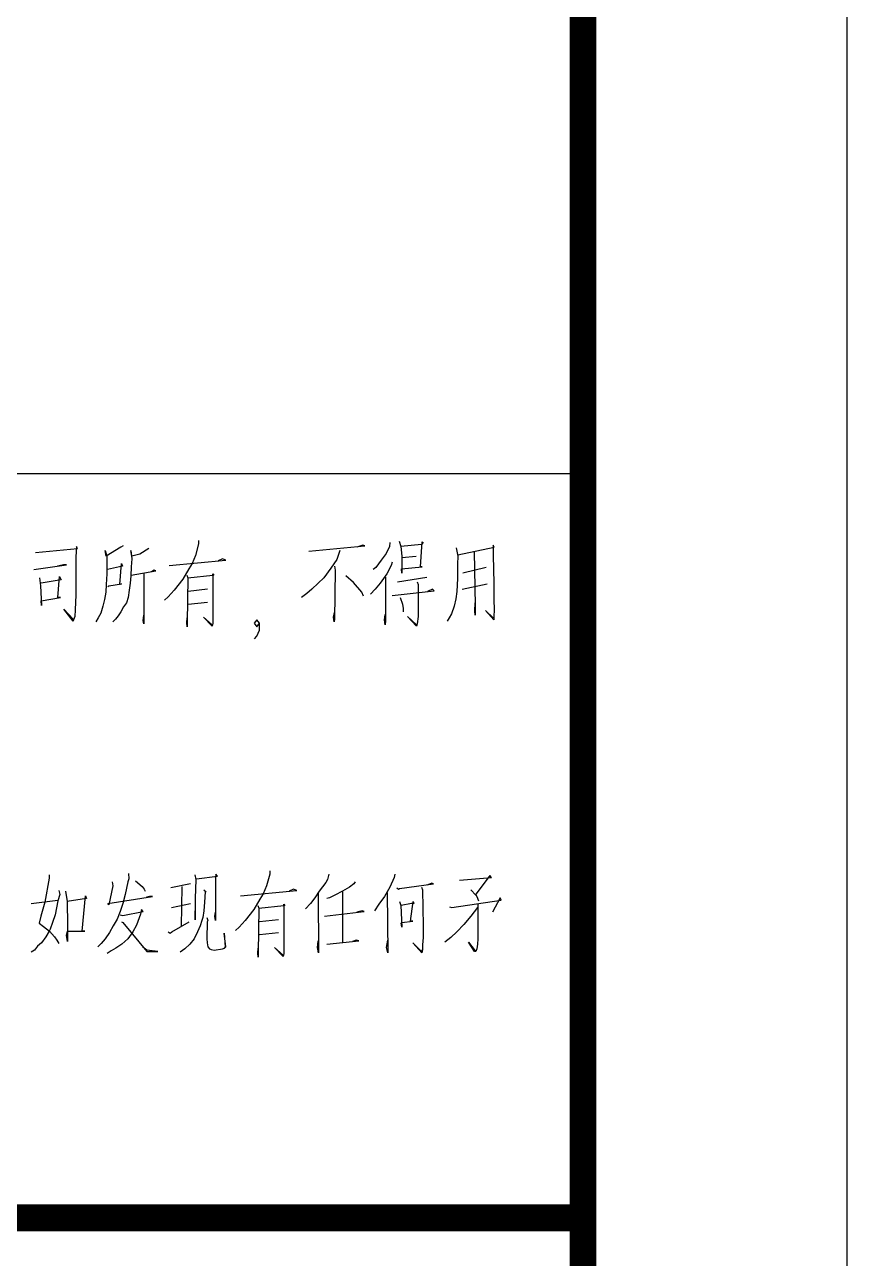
# Model space of a CAD drawing. Extents: x 39560 to 217760, y -140239 to 277665.
# Drawn here: x 141548 to 144660, y -18000 to -13332 of the extents above; entities that cross this region are included whole.
import ezdxf

# ---------------------------------------------------------------- set-up
doc = ezdxf.new("R2010")
doc.units = 0
doc.header["$LTSCALE"] = 1000
doc.header["$MEASUREMENT"] = 0
doc.layers.add('PUB_TITLE', color=4, linetype='Continuous')

# ---------------------------------------------------------------- blocks, each defined once
blk = doc.blocks.new('adasdcxcx')
at = {"layer": 'PUB_TITLE'}
for p, q in [((4656, -7531.5), (4656, 49868.5)), ((4656, -7531.5, 7), (4656, 49868.5, 7)), ((4656, 12460.5), (4656, 39482.4)), ((-2484, 15277.7), (4656, 15277.7)), ((2585.4, 14977.6), (2743.7, 14993)), ((2739.6, 15000.7), (2737.5, 14962.1)), ((2743.7, 14993), (2739.6, 15000.7)), ((2848.6, 14985.3), (2854.7, 14964.7)), ((2852.7, 14964.7), (2848.6, 14985.3)), ((2908.2, 14998.1), (2852.7, 14964.7)), ((2916.4, 15003.3), (2908.2, 14998.1)), ((2945.2, 14985.3), (2949.3, 14954.4)), ((2949.3, 14964.7), (2945.2, 14985.3)), ((3013.1, 14993), (2980.2, 14972.4)), ((3202.2, 15011), (3189.9, 14967.3)), ((3202.2, 15023.8), (3202.2, 15011)), ((3619.6, 14982.7), (3831.4, 15003.3)), ((3736.8, 14985.3), (3724.5, 14951.9)), ((3823.1, 15005.8), (3800.5, 14998.1)), ((3831.4, 15003.3), (3823.1, 15005.8)), ((3923.9, 15000.7), (3911.6, 14975)), ((3925.9, 15016.1), (3923.9, 15000.7)), ((3960.9, 15021.3), (3967.1, 15000.7)), ((4045.2, 15008.4), (3967.1, 15000.7)), ((3967.1, 15000.7), (3971.2, 14964.7)), ((4041.1, 14923.6), (4047.3, 15018.7)), ((4051.4, 15016.1), (4045.2, 15008.4)), ((4047.3, 15018.7), (4051.4, 15016.1)), ((4176.8, 14995.6), (4183, 14964.7)), ((4183, 14969.9), (4320.7, 14998.1)), ((4316.6, 15005.8), (4316.6, 14967.3)), ((4320.7, 14998.1), (4316.6, 15005.8)), ((2737.5, 14962.1), (2737.5, 14818.2)), ((2854.7, 14964.7), (2854.7, 14897.9)), ((2949.3, 14954.4), (2947.3, 14923.6)), ((2980.2, 14972.4), (2949.3, 14964.7)), ((3091.2, 14928.7), (3305, 14949.3)), ((3189.9, 14967.3), (3177.5, 14936.4)), ((3292.7, 14954.4), (3276.2, 14946.7)), ((3305, 14949.3), (3292.7, 14954.4)), ((3724.5, 14951.9), (3701.8, 14918.5)), ((3893.1, 14949.3), (3872.5, 14921)), ((3911.6, 14975), (3893.1, 14949.3)), ((3934.2, 14941.6), (3930.1, 14928.7)), ((3971.2, 14959.6), (4024.6, 14964.7)), ((3971.2, 14964.7), (3971.2, 14931.3)), ((4183, 14964.7), (4180.9, 14933.9)), ((4244.6, 14980.1), (4248.8, 14777.1)), ((4316.6, 14967.3), (4318.7, 14861.9)), ((2579.2, 14913.3), (2702.6, 14931.3)), ((2690.3, 14931.3), (2667.6, 14926.2)), ((2702.6, 14931.3), (2690.3, 14931.3)), ((2854.7, 14897.9), (2852.7, 14856.8)), ((2914.4, 14926.2), (2856.8, 14913.3)), ((2904.1, 14856.8), (2910.3, 14936.4)), ((2910.3, 14936.4), (2914.4, 14926.2)), ((2945.2, 14890.2), (2943.2, 14861.9)), ((2947.3, 14923.6), (2945.2, 14890.2)), ((2947.3, 14892.8), (3039.8, 14908.2)), ((2994.6, 14897.9), (2994.6, 14707.7)), ((3033.6, 14910.7), (3023.3, 14905.6)), ((3039.8, 14908.2), (3033.6, 14910.7)), ((3165.2, 14915.9), (3142.6, 14877.3)), ((3157, 14892.8), (3161.1, 14882.5)), ((3161.1, 14882.5), (3255.7, 14892.8)), ((3177.5, 14936.4), (3165.2, 14915.9)), ((3255.7, 14897.9), (3259.8, 14892.8)), ((3255.7, 14892.8), (3255.7, 14897.9)), ((3259.8, 14892.8), (3255.7, 14890.2)), ((3255.7, 14890.2), (3255.7, 14710.3)), ((3701.8, 14918.5), (3675.1, 14882.5)), ((3716.2, 14926.2), (3718.3, 14910.7)), ((3718.3, 14910.7), (3716.2, 14725.7)), ((3788.2, 14864.5), (3759.4, 14890.2)), ((3872.5, 14921), (3862.2, 14913.3)), ((3913.6, 14897.9), (3888.9, 14861.9)), ((3930.1, 14928.7), (3913.6, 14897.9)), ((3969.1, 14915.9), (4047.3, 14923.6)), ((3971.2, 14900.5), (3969.1, 14915.9)), ((3971.2, 14931.3), (3971.2, 14910.7)), ((3971.2, 14910.7), (3971.2, 14900.5)), ((4047.3, 14923.6), (4041.1, 14923.6)), ((4180.9, 14933.9), (4180.9, 14879.9)), ((4289.9, 14921), (4201.5, 14900.5)), ((2599.8, 14882.5), (2603.9, 14851.6)), ((2603.9, 14851.6), (2608, 14777.1)), ((2682, 14874.8), (2606, 14861.9)), ((2669.7, 14807.9), (2675.9, 14887.6)), ((2675.9, 14887.6), (2682, 14874.8)), ((2852.7, 14856.8), (2850.6, 14828.5)), ((2858.9, 14849.1), (2863, 14851.6)), ((2863, 14851.6), (2910.3, 14859.3)), ((2910.3, 14859.3), (2904.1, 14856.8)), ((2943.2, 14861.9), (2939, 14836.2)), ((3142.6, 14877.3), (3109.7, 14836.2)), ((3161.1, 14882.5), (3159, 14712.9)), ((3654.5, 14861.9), (3629.9, 14838.8)), ((3675.1, 14882.5), (3654.5, 14861.9)), ((3819, 14828.5), (3788.2, 14864.5)), ((3888.9, 14861.9), (3870.4, 14838.8)), ((3909.5, 14885), (3909.5, 14720.6)), ((3954.7, 14867.1), (4065.8, 14885)), ((4028.8, 14867.1), (4032.9, 14856.8)), ((4032.9, 14856.8), (4032.9, 14782.2)), ((4180.9, 14879.9), (4178.8, 14831.1)), ((4199.4, 14838.8), (4294, 14859.3)), ((4318.7, 14861.9), (4318.7, 14807.9)), ((2606, 14795.1), (2680, 14807.9)), ((2680, 14807.9), (2669.7, 14807.9)), ((2737.5, 14818.2), (2735.5, 14761.7)), ((2846.5, 14800.2), (2840.3, 14774.5)), ((2850.6, 14828.5), (2846.5, 14800.2)), ((2934.9, 14807.9), (2928.8, 14787.4)), ((2939, 14836.2), (2934.9, 14807.9)), ((3087.1, 14810.5), (3072.7, 14797.7)), ((3109.7, 14836.2), (3087.1, 14810.5)), ((3235.1, 14838.8), (3163.1, 14831.1)), ((3611.4, 14823.4), (3590.8, 14807.9)), ((3629.9, 14838.8), (3611.4, 14823.4)), ((3825.2, 14813.1), (3819, 14828.5)), ((3870.4, 14838.8), (3851.9, 14820.8)), ((3934.2, 14815.7), (4092.5, 14833.6)), ((3965, 14807.9), (3973.2, 14782.2)), ((4086.3, 14838.8), (4067.8, 14831.1)), ((4092.5, 14833.6), (4086.3, 14838.8)), ((4174.7, 14802.8), (4168.6, 14774.5)), ((4178.8, 14831.1), (4174.7, 14802.8)), ((4318.7, 14807.9), (4318.7, 14800.2)), ((4318.7, 14800.2), (4320.7, 14761.7)), ((2608, 14777.1), (2606, 14795.1)), ((2692.3, 14764.3), (2727.3, 14725.7)), ((2727.3, 14718), (2692.3, 14764.3)), ((2735.5, 14761.7), (2733.4, 14736)), ((2840.3, 14774.5), (2832.1, 14748.8)), ((2908.2, 14754), (2897.9, 14738.6)), ((2918.5, 14772), (2908.2, 14754)), ((2928.8, 14787.4), (2918.5, 14772)), ((3163.1, 14782.2), (3235.1, 14790)), ((3712.1, 14733.4), (3716.2, 14751.4)), ((3973.2, 14782.2), (3975.3, 14766.8)), ((3975.3, 14766.8), (3975.3, 14754)), ((4032.9, 14782.2), (4032.9, 14736)), ((4168.6, 14774.5), (4158.3, 14746.3)), ((4246.7, 14756.5), (4248.8, 14787.4)), ((4248.8, 14741.1), (4246.7, 14756.5)), ((4248.8, 14777.1), (4248.8, 14741.1)), ((4287.8, 14759.1), (4316.6, 14730.8)), ((4318.7, 14723.1), (4287.8, 14759.1)), ((4320.7, 14761.7), (4318.7, 14736)), ((2729.3, 14723.1), (2727.3, 14718)), ((2733.4, 14736), (2729.3, 14723.1)), ((2821.8, 14730.8), (2813.6, 14715.4)), ((2832.1, 14748.8), (2821.8, 14730.8)), ((2887.6, 14725.7), (2877.4, 14715.4)), ((2897.9, 14738.6), (2887.6, 14725.7)), ((2992.5, 14720.6), (2994.6, 14741.1)), ((2994.6, 14707.7), (2992.5, 14720.6)), ((3157, 14712.9), (3159, 14730.8)), ((3159, 14697.4), (3157, 14712.9)), ((3159, 14712.9), (3159, 14697.4)), ((3220.7, 14733.4), (3253.6, 14705.1)), ((3253.6, 14700), (3220.7, 14733.4)), ((3255.7, 14710.3), (3253.6, 14700)), ((3422.2, 14723.1), (3411.9, 14710.3)), ((3411.9, 14710.3), (3422.2, 14697.4)), ((3432.5, 14710.3), (3422.2, 14723.1)), ((3422.2, 14697.4), (3432.5, 14710.3)), ((3432.5, 14684.6), (3432.5, 14710.3)), ((3714.2, 14715.4), (3712.1, 14733.4)), ((3716.2, 14725.7), (3714.2, 14715.4)), ((3905.4, 14723.1), (3907.4, 14743.7)), ((3907.4, 14705.1), (3905.4, 14723.1)), ((3909.5, 14720.6), (3907.4, 14705.1)), ((3991.7, 14736), (4026.7, 14705.1)), ((4026.7, 14700), (3991.7, 14736)), ((4028.8, 14707.7), (4026.7, 14700)), ((4032.9, 14736), (4028.8, 14707.7)), ((4150.1, 14730.8), (4141.8, 14718)), ((4158.3, 14746.3), (4150.1, 14730.8)), ((4318.7, 14736), (4318.7, 14723.1)), ((3414, 14651.2), (3422.2, 14661.4)), ((3422.2, 14661.4), (3432.5, 14684.6)), ((3471.1, 13773.8), (3471.1, 13761)), ((2636.3, 13745.6), (2619.9, 13655.6)), ((2636.3, 13758.4), (2636.3, 13745.6)), ((2874.8, 13732.7), (2876.9, 13717.3)), ((2934.4, 13732.7), (2924.2, 13683.9)), ((2938.6, 13743), (2934.4, 13732.7)), ((2936.5, 13763.5), (2938.6, 13743)), ((2963.2, 13735.3), (2987.9, 13714.7)), ((3170.9, 13725), (3096.9, 13709.6)), ((3187.3, 13758.4), (3191.5, 13740.4)), ((3191.5, 13740.4), (3189.4, 13668.4)), ((3193.5, 13743), (3273.7, 13753.3)), ((3267.5, 13761), (3265.5, 13748.1)), ((3265.5, 13748.1), (3265.5, 13619.6)), ((3273.7, 13753.3), (3267.5, 13761)), ((3471.1, 13761), (3458.7, 13717.3)), ((3682.9, 13730.1), (3658.2, 13696.7)), ((3689, 13740.4), (3682.9, 13730.1)), ((3695.2, 13761), (3689, 13740.4)), ((3789.8, 13725), (3773.3, 13712.1)), ((3793.9, 13732.7), (3789.8, 13725)), ((3941.9, 13748.1), (3925.5, 13712.1)), ((3944, 13761), (3941.9, 13748.1)), ((3962.5, 13707), (4090, 13725)), ((4083.8, 13727.6), (4065.3, 13719.9)), ((4090, 13725), (4083.8, 13727.6)), ((4188.6, 13737.8), (4310, 13748.1)), ((4303.8, 13755.8), (4248.3, 13681.3)), ((4310, 13748.1), (4303.8, 13755.8)), ((2677.4, 13683.9), (2669.2, 13660.7)), ((2673.3, 13699.3), (2677.4, 13683.9)), ((2698, 13696.7), (2704.2, 13658.2)), ((2761.7, 13545.1), (2774.1, 13678.7)), ((2774.1, 13678.7), (2778.2, 13668.4)), ((2876.9, 13717.3), (2862.5, 13645.3)), ((2924.2, 13683.9), (2915.9, 13650.5)), ((2987.9, 13714.7), (2996.1, 13704.4)), ((2996.1, 13704.4), (3000.2, 13696.7)), ((3138, 13714.7), (3135.9, 13563.1)), ((3222.3, 13701.9), (3230.5, 13694.2)), ((3226.4, 13694.2), (3224.4, 13655.6)), ((3230.5, 13694.2), (3226.4, 13694.2)), ((3360.1, 13678.7), (3573.9, 13699.3)), ((3446.4, 13686.4), (3434.1, 13665.9)), ((3458.7, 13717.3), (3446.4, 13686.4)), ((3561.5, 13704.4), (3545.1, 13696.7)), ((3573.9, 13699.3), (3561.5, 13704.4)), ((3658.2, 13696.7), (3641.7, 13671)), ((3654.1, 13689), (3656.1, 13462.8)), ((3717.8, 13681.3), (3697.2, 13671)), ((3746.6, 13696.7), (3717.8, 13681.3)), ((3773.3, 13712.1), (3746.6, 13696.7)), ((3746.6, 13694.2), (3746.6, 13504)), ((3925.5, 13712.1), (3904.9, 13676.2)), ((3915.2, 13691.6), (3917.2, 13462.8)), ((3952.2, 13709.6), (3958.4, 13704.4)), ((3958.4, 13704.4), (3962.5, 13707)), ((4044.7, 13712.1), (4048.8, 13701.9)), ((4048.8, 13701.9), (4050.9, 13565.6)), ((4231.8, 13701.9), (4250.3, 13681.3)), ((4250.3, 13681.3), (4254.4, 13676.2)), ((2568.5, 13650.5), (2669.2, 13663.3)), ((2619.9, 13655.6), (2605.5, 13601.6)), ((2669.2, 13660.7), (2658.9, 13606.8)), ((2778.2, 13668.4), (2704.2, 13658.2)), ((2704.2, 13658.2), (2706.2, 13568.2)), ((2858.4, 13650.5), (3027, 13676.2)), ((2862.5, 13645.3), (2858.4, 13650.5)), ((2915.9, 13650.5), (2905.7, 13619.6)), ((3016.7, 13676.2), (3004.4, 13673.6)), ((3027, 13676.2), (3016.7, 13676.2)), ((3098.9, 13635), (3170.9, 13650.5)), ((3189.4, 13668.4), (3189.4, 13588.8)), ((3224.4, 13655.6), (3222.3, 13622.2)), ((3434.1, 13665.9), (3411.5, 13627.3)), ((3425.8, 13642.7), (3430, 13632.5)), ((3430, 13632.5), (3427.9, 13462.8)), ((3430, 13632.5), (3524.5, 13642.7)), ((3524.5, 13647.9), (3528.6, 13642.7)), ((3524.5, 13642.7), (3524.5, 13647.9)), ((3528.6, 13642.7), (3524.5, 13640.2)), ((3524.5, 13640.2), (3524.5, 13460.3)), ((3625.3, 13650.5), (3606.8, 13629.9)), ((3641.7, 13671), (3625.3, 13650.5)), ((3697.2, 13671), (3687, 13668.4)), ((3884.3, 13647.9), (3867.9, 13622.2)), ((3904.9, 13676.2), (3884.3, 13647.9)), ((3962.5, 13658.2), (3966.6, 13642.7)), ((3966.6, 13642.7), (3970.7, 13560.5)), ((4007.7, 13650.5), (3968.6, 13642.7)), ((4003.6, 13583.6), (4013.9, 13658.2)), ((4015.9, 13650.5), (4007.7, 13650.5)), ((4013.9, 13658.2), (4015.9, 13650.5)), ((4151.6, 13637.6), (4159.9, 13635)), ((4159.9, 13635), (4347, 13663.3)), ((4256.5, 13635), (4231.8, 13601.6)), ((4254.4, 13676.2), (4260.6, 13660.7)), ((4258.5, 13650.5), (4258.5, 13516.8)), ((4342.8, 13671), (4314.1, 13617)), ((4347, 13663.3), (4342.8, 13671)), ((2605.5, 13601.6), (2599.3, 13575.9)), ((2658.9, 13606.8), (2648.7, 13578.5)), ((2893.3, 13591.3), (2878.9, 13565.6)), ((2905.7, 13619.6), (2893.3, 13591.3)), ((2905.7, 13606.8), (2915.9, 13604.2)), ((2915.9, 13604.2), (2992, 13619.6)), ((2981.7, 13609.3), (2967.3, 13568.2)), ((2985.8, 13627.3), (2981.7, 13609.3)), ((2992, 13619.6), (2985.8, 13627.3)), ((3189.4, 13601.6), (3189.4, 13622.2)), ((3189.4, 13588.8), (3189.4, 13601.6)), ((3214.1, 13586.2), (3207.9, 13565.6)), ((3218.2, 13596.5), (3214.1, 13586.2)), ((3222.3, 13622.2), (3218.2, 13596.5)), ((3232.6, 13596.5), (3236.7, 13586.2)), ((3236.7, 13586.2), (3234.6, 13581.1)), ((3263.4, 13601.6), (3265.5, 13617)), ((3265.5, 13586.2), (3263.4, 13601.6)), ((3265.5, 13619.6), (3265.5, 13586.2)), ((3378.6, 13586.2), (3355.9, 13560.5)), ((3411.5, 13627.3), (3378.6, 13586.2)), ((3504, 13588.8), (3432, 13581.1)), ((3678.7, 13601.6), (3828.8, 13619.6)), ((3820.6, 13622.2), (3800, 13617)), ((3828.8, 13619.6), (3820.6, 13622.2)), ((3970.7, 13578.5), (4011.8, 13583.6)), ((4011.8, 13583.6), (4003.6, 13583.6)), ((4231.8, 13601.6), (4205.1, 13570.8)), ((2599.3, 13575.9), (2615.8, 13563.1)), ((2615.8, 13563.1), (2638.4, 13545.1)), ((2636.3, 13545.1), (2624, 13524.5)), ((2640.4, 13552.8), (2636.3, 13545.1)), ((2638.4, 13545.1), (2656.9, 13524.5)), ((2648.7, 13578.5), (2640.4, 13552.8)), ((2702.1, 13529.7), (2706.2, 13545.1)), ((2706.2, 13568.2), (2706.2, 13506.5)), ((2706.2, 13545.1), (2772, 13545.1)), ((2772, 13545.1), (2761.7, 13545.1)), ((2864.5, 13539.9), (2848.1, 13516.8)), ((2878.9, 13565.6), (2864.5, 13539.9)), ((2909.8, 13581.1), (2915.9, 13578.5)), ((2915.9, 13578.5), (3006.4, 13468)), ((2952.9, 13542.5), (2934.4, 13516.8)), ((2967.3, 13568.2), (2952.9, 13542.5)), ((3086.6, 13542.5), (3094.8, 13537.4)), ((3094.8, 13537.4), (3101, 13542.5)), ((3101, 13542.5), (3166.8, 13581.1)), ((3197.6, 13542.5), (3185.3, 13516.8)), ((3207.9, 13565.6), (3197.6, 13542.5)), ((3234.6, 13581.1), (3232.6, 13516.8)), ((3298.4, 13537.4), (3302.5, 13486)), ((3304.5, 13486), (3298.4, 13537.4)), ((3355.9, 13560.5), (3341.5, 13547.7)), ((3432, 13532.2), (3504, 13539.9)), ((3968.6, 13575.9), (3970.7, 13578.5)), ((3970.7, 13560.5), (3968.6, 13575.9)), ((4050.9, 13565.6), (4050.9, 13522)), ((4178.4, 13542.5), (4155.7, 13522)), ((4205.1, 13570.8), (4178.4, 13542.5)), ((2607.5, 13501.4), (2593.1, 13488.5)), ((2624, 13524.5), (2607.5, 13501.4)), ((2656.9, 13524.5), (2665.1, 13511.7)), ((2665.1, 13511.7), (2673.3, 13498.8)), ((2706.2, 13506.5), (2702.1, 13529.7)), ((2833.7, 13498.8), (2821.4, 13486)), ((2848.1, 13516.8), (2833.7, 13498.8)), ((2911.8, 13496.3), (2889.2, 13480.8)), ((2934.4, 13516.8), (2911.8, 13496.3)), ((3168.8, 13496.3), (3150.3, 13478.3)), ((3185.3, 13516.8), (3168.8, 13496.3)), ((3232.6, 13516.8), (3234.6, 13501.4)), ((3234.6, 13501.4), (3236.7, 13486)), ((3652, 13483.4), (3654.1, 13509.1)), ((3687, 13496.3), (3808.3, 13509.1)), ((3798, 13511.7), (3783.6, 13506.5)), ((3808.3, 13509.1), (3798, 13511.7)), ((3913.1, 13483.4), (3917.2, 13511.7)), ((4011.8, 13501.4), (4044.7, 13468)), ((4046.8, 13462.8), (4011.8, 13501.4)), ((4050.9, 13522), (4048.8, 13493.7)), ((4048.8, 13493.7), (4048.8, 13475.7)), ((4155.7, 13522), (4133.1, 13504)), ((4223.6, 13504), (4248.3, 13470.6)), ((4246.2, 13468), (4223.6, 13504)), ((4256.5, 13496.3), (4254.4, 13478.3)), ((4258.5, 13516.8), (4256.5, 13496.3)), ((2580.8, 13473.1), (2568.5, 13465.4)), ((2593.1, 13488.5), (2580.8, 13473.1)), ((2870.7, 13470.6), (2856.3, 13460.3)), ((2889.2, 13480.8), (2870.7, 13470.6)), ((3006.4, 13473.1), (2990, 13486)), ((3047.5, 13468), (3006.4, 13473.1)), ((3006.4, 13468), (3047.5, 13468)), ((3150.3, 13478.3), (3131.8, 13465.4)), ((3236.7, 13486), (3242.9, 13478.3)), ((3242.9, 13478.3), (3249, 13475.7)), ((3249, 13475.7), (3261.4, 13473.1)), ((3261.4, 13473.1), (3292.2, 13478.3)), ((3292.2, 13478.3), (3300.4, 13480.8)), ((3302.5, 13486), (3298.4, 13480.8)), ((3300.4, 13480.8), (3304.5, 13486)), ((3425.8, 13462.8), (3427.9, 13480.8)), ((3427.9, 13447.4), (3425.8, 13462.8)), ((3427.9, 13462.8), (3427.9, 13447.4)), ((3489.6, 13483.4), (3522.5, 13455.1)), ((3522.5, 13450), (3489.6, 13483.4)), ((3524.5, 13460.3), (3522.5, 13450)), ((3656.1, 13462.8), (3652, 13483.4)), ((3917.2, 13462.8), (3913.1, 13483.4)), ((4044.7, 13468), (4048.8, 13475.7)), ((4048.8, 13475.7), (4046.8, 13462.8)), ((4250.3, 13468), (4246.2, 13468)), ((4254.4, 13478.3), (4250.3, 13468)), ((-2484, 12460.5), (4656, 12460.5))]:
    blk.add_line(p, q, dxfattribs=at)
at = {"layer": 'PUB_TITLE', "const_width": 102, "elevation": 8.3}
blk.add_lwpolyline([(4656, 39482.4), (-2484, 39482.4), (-2484, 12460.5), (4656, 12460.5)], dxfattribs=at)

msp = doc.modelspace()

# ---------------------------------------------------------------- linework, layer by layer
at = {"layer": 'PUB_TITLE', "color": 0}
msp.add_lwpolyline([(39559.763, -38839.081), (144659.763, -38839.081), (144659.763, 20560.919), (39559.763, 20560.919)], close=True, dxfattribs=at)
at = {"layer": 'PUB_TITLE', "color": 0, "const_width": 100}
msp.add_lwpolyline([(42059.763, -37839.081), (143659.763, -37839.081), (143659.763, 19560.919), (42059.763, 19560.919)], close=True, dxfattribs=at)

# ---------------------------------------------------------------- block references
msp.add_blockref('adasdcxcx', (139003.723, -30307.62))

doc.saveas('drawing.dxf')
